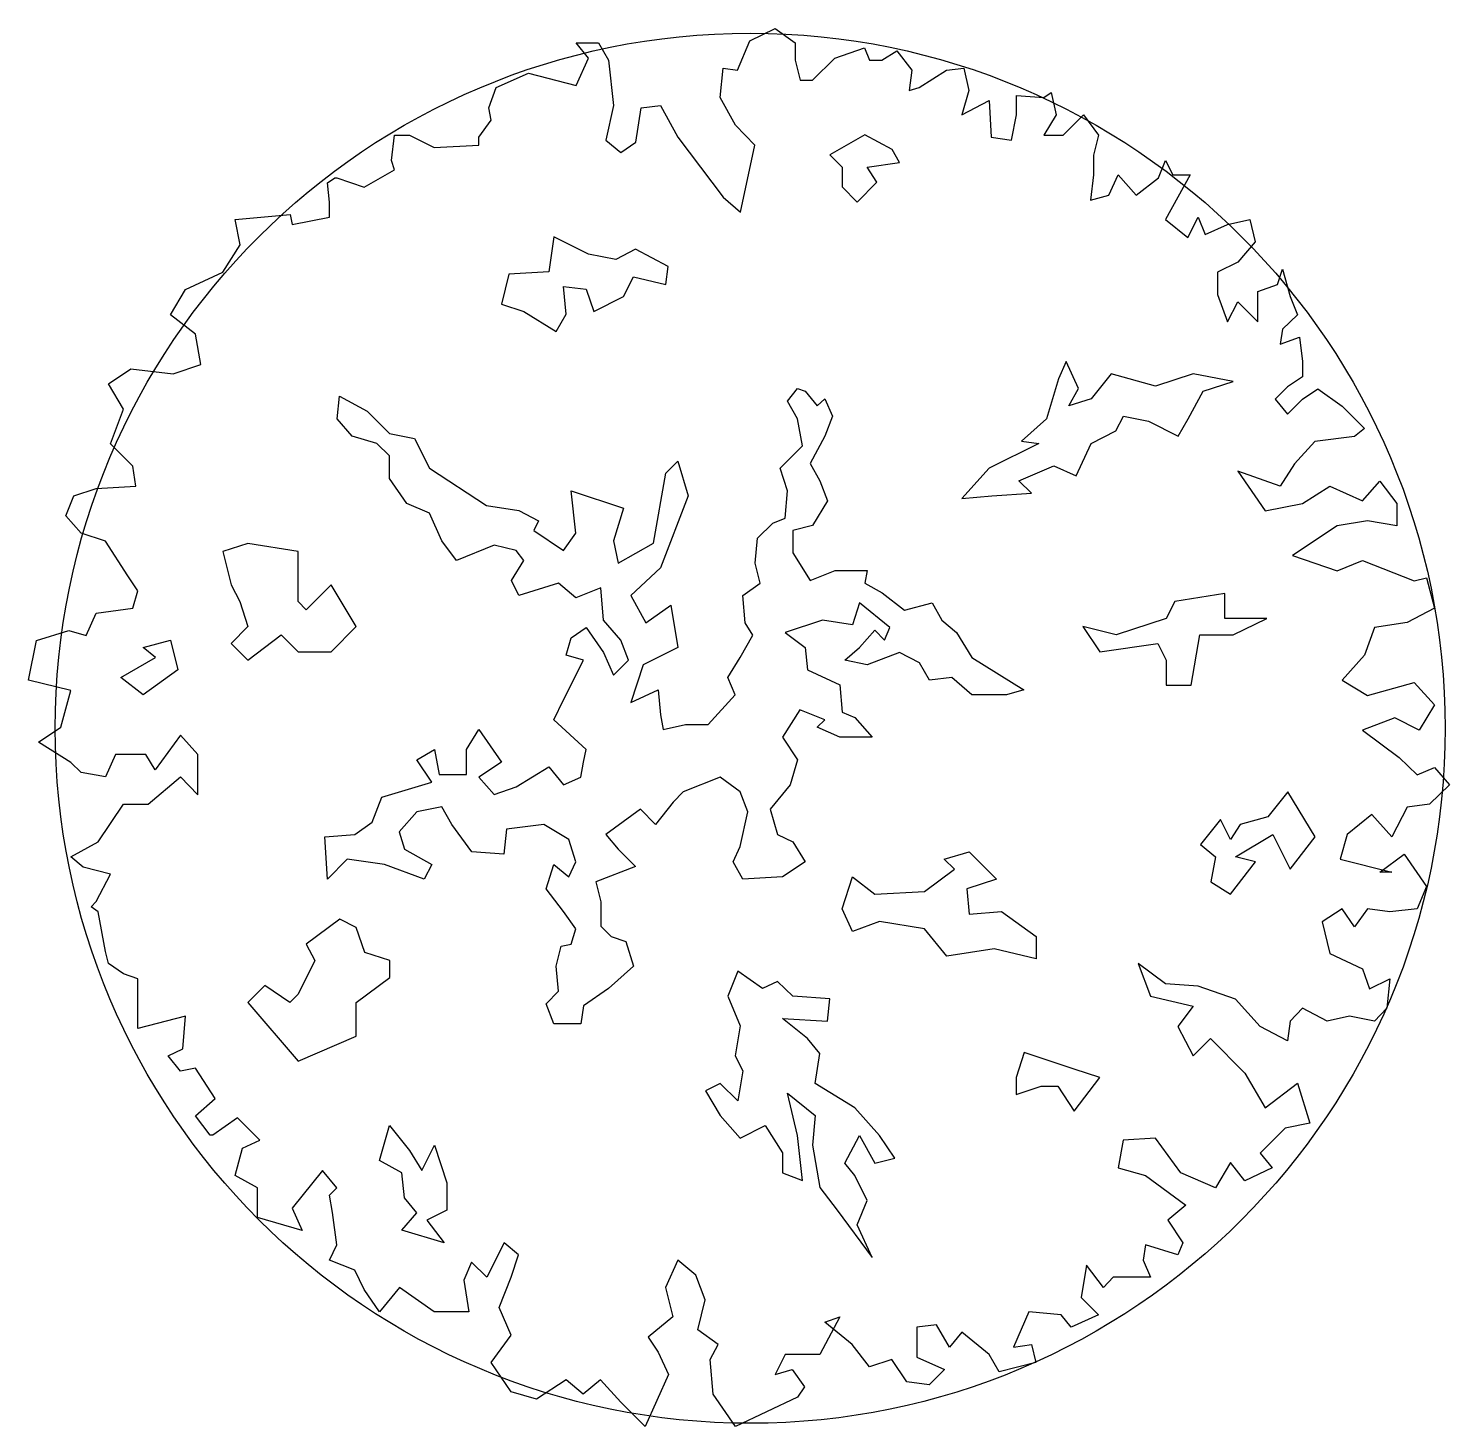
# Model space of a CAD drawing. Header units: millimetres. Extents: x 309.21 to 311.26, y 2554.54 to 2556.55.
import ezdxf

# ---------------------------------------------------------------- set-up
doc = ezdxf.new("R2010")
doc.units = ezdxf.units.MM
doc.header["$LTSCALE"] = 10
doc.layers.add('Vegetais', color=94, linetype='Continuous')

msp = doc.modelspace()

# ---------------------------------------------------------------- linework, layer by layer
at = {"layer": 'Vegetais'}
for points in [[(310.2315, 2556.4927), (310.2491, 2556.5352), (310.2854, 2556.5529), (310.3145, 2556.5321), (310.3145, 2556.5072), (310.3217, 2556.4782), (310.3394, 2556.4782), (310.3715, 2556.5103), (310.414, 2556.5249), (310.4213, 2556.5072), (310.4389, 2556.5072), (310.4607, 2556.5207), (310.4825, 2556.4927), (310.4783, 2556.4636), (310.4928, 2556.4678), (310.5322, 2556.4927), (310.5571, 2556.4958), (310.5644, 2556.4636), (310.554, 2556.4284), (310.5934, 2556.4491), (310.5965, 2556.3962), (310.6256, 2556.3921), (310.6328, 2556.4284), (310.6328, 2556.4564), (310.6722, 2556.4533), (310.6826, 2556.4605), (310.6899, 2556.4284), (310.6722, 2556.3993), (310.7002, 2556.3993), (310.7293, 2556.4284), (310.751, 2556.3993), (310.7438, 2556.3703), (310.7438, 2556.3423), (310.7396, 2556.306), (310.7656, 2556.3132), (310.779, 2556.3423), (310.805, 2556.3132), (310.8371, 2556.3381), (310.8475, 2556.363), (310.8578, 2556.3423), (310.8827, 2556.3423), (310.8651, 2556.3101), (310.8475, 2556.278), (310.8796, 2556.252), (310.8941, 2556.2811), (310.9045, 2556.2562), (310.9367, 2556.2707), (310.9688, 2556.278), (310.9761, 2556.2458), (310.9512, 2556.2167), (310.9221, 2556.2022), (310.9221, 2556.1701), (310.9367, 2556.1306), (310.9512, 2556.1597), (310.9802, 2556.1306), (310.9802, 2556.1742), (311.0082, 2556.1846), (311.0155, 2556.2064), (311.0269, 2556.167), (311.0372, 2556.141), (311.0155, 2556.1203), (311.0124, 2556.0985), (311.0403, 2556.1089), (311.0445, 2556.0736), (311.0445, 2556.0518), (311.0227, 2556.0373), (311.0051, 2556.0196), (311.0227, 2555.9979), (311.0445, 2556.0196), (311.0663, 2556.0342), (311.1015, 2556.0093), (311.1337, 2555.9771), (311.1192, 2555.9657), (311.0621, 2555.9584), (311.0331, 2555.9263), (311.0124, 2555.8941), (310.9512, 2555.9159), (310.9906, 2555.8589), (311.0445, 2555.8692), (311.0839, 2555.8941), (311.1306, 2555.8734), (311.1555, 2555.9014), (311.1803, 2555.8692), (311.1803, 2555.8371), (311.1378, 2555.8443), (311.0943, 2555.8371), (311.03, 2555.7945), (311.0943, 2555.7727), (311.1306, 2555.7873), (311.2052, 2555.7582), (311.2229, 2555.7624), (311.2343, 2555.7188), (311.1949, 2555.6981), (311.1482, 2555.6908), (311.1337, 2555.6514), (311.1015, 2555.6151), (311.1378, 2555.5933), (311.2052, 2555.612), (311.2343, 2555.5798), (311.2125, 2555.5435), (311.1772, 2555.5611), (311.1306, 2555.5435)], [(311.1306, 2555.5435), (311.1834, 2555.5041), (311.2094, 2555.4792), (311.2343, 2555.4895), (311.256, 2555.4646), (311.227, 2555.4366), (311.1949, 2555.4325), (311.1731, 2555.39), (311.144, 2555.4221), (311.1088, 2555.3931), (311.0984, 2555.3578), (311.1731, 2555.3391), (311.1555, 2555.3391), (311.1907, 2555.3651), (311.2229, 2555.3184), (311.2094, 2555.2862), (311.17, 2555.2821), (311.1378, 2555.2862), (311.1192, 2555.2603), (311.1015, 2555.2862), (311.0725, 2555.2675), (311.0839, 2555.2219), (311.1306, 2555.2001), (311.1409, 2555.1711), (311.17, 2555.1856), (311.1658, 2555.1431), (311.1482, 2555.1244), (311.1119, 2555.1316), (311.0798, 2555.1244), (311.0445, 2555.1431), (311.0269, 2555.1244), (311.0227, 2555.0964), (310.9833, 2555.1171), (310.9481, 2555.1565), (310.8941, 2555.1752), (310.8475, 2555.1783), (310.8081, 2555.2074), (310.8257, 2555.1607), (310.8869, 2555.1462), (310.8651, 2555.1171), (310.8869, 2555.0746), (310.9118, 2555.0995), (310.9615, 2555.0497), (310.9906, 2554.9999), (311.0372, 2555.0352), (311.0549, 2554.9781), (311.0196, 2554.9708), (310.9833, 2554.9345), (311.0009, 2554.9138), (310.9615, 2554.8951), (310.9408, 2554.9211), (310.919, 2554.8847), (310.8692, 2554.9065), (310.833, 2554.9563), (310.7863, 2554.9532), (310.779, 2554.9138), (310.8184, 2554.9024), (310.8765, 2554.8598), (310.8506, 2554.8381), (310.8724, 2554.8059), (310.8651, 2554.7883), (310.8184, 2554.8028), (310.8153, 2554.781), (310.8257, 2554.7561), (310.8008, 2554.7561), (310.7718, 2554.7561), (310.7583, 2554.7416), (310.7334, 2554.7737), (310.7261, 2554.7271), (310.751, 2554.7022), (310.7116, 2554.6845), (310.6971, 2554.7022), (310.6505, 2554.7063), (310.6287, 2554.6555), (310.6546, 2554.6596), (310.6608, 2554.6337), (310.6079, 2554.6202), (310.5934, 2554.6451), (310.554, 2554.6773), (310.5364, 2554.6555), (310.5177, 2554.6876), (310.4897, 2554.6845), (310.4897, 2554.641), (310.5291, 2554.6233), (310.5073, 2554.6015), (310.4752, 2554.6057), (310.4534, 2554.6378), (310.4213, 2554.6275), (310.3964, 2554.6596), (310.357, 2554.6918), (310.3788, 2554.6991), (310.3497, 2554.6451), (310.3, 2554.6451), (310.2854, 2554.6161), (310.3103, 2554.6233), (310.328, 2554.5984), (310.3176, 2554.5839), (310.2284, 2554.5414), (310.1963, 2554.5881), (310.1921, 2554.6378), (310.2035, 2554.6596), (310.1745, 2554.6804), (310.1849, 2554.7239), (310.1714, 2554.7592), (310.1454, 2554.781), (310.1278, 2554.7416), (310.1382, 2554.6991), (310.1029, 2554.67), (310.1175, 2554.6482), (310.132, 2554.6161), (310.0988, 2554.5414), (310.0635, 2554.5766), (310.0345, 2554.6088), (310.0096, 2554.5881), (309.9847, 2554.6088), (309.9422, 2554.5808), (309.9059, 2554.5912), (309.8769, 2554.6337), (309.9059, 2554.6731), (309.8883, 2554.7125), (309.9059, 2554.7561), (309.9163, 2554.7883), (309.8955, 2554.8059), (309.8707, 2554.7561), (309.8489, 2554.7779), (309.8375, 2554.752), (309.8447, 2554.7063), (309.795, 2554.7063), (309.7452, 2554.7416), (309.7161, 2554.7063), (309.6944, 2554.7385), (309.6809, 2554.7665), (309.6446, 2554.781), (309.655, 2554.8028), (309.6487, 2554.8495), (309.6446, 2554.8744), (309.655, 2554.8847), (309.6342, 2554.9096), (309.5907, 2554.8557), (309.6052, 2554.8235), (309.5409, 2554.8422), (309.5409, 2554.8847), (309.5088, 2554.9024), (309.5191, 2554.9418), (309.544, 2554.9532), (309.5119, 2554.9854), (309.4766, 2554.9605), (309.4725, 2554.9605), (309.4517, 2554.9885), (309.4797, 2555.0134), (309.4517, 2555.057), (309.4299, 2555.0528), (309.4123, 2555.0746), (309.4331, 2555.085), (309.4372, 2555.1316), (309.3688, 2555.114), (309.3688, 2555.1493), (309.3688, 2555.1856), (309.348, 2555.1928), (309.3262, 2555.2074), (309.3221, 2555.225), (309.3117, 2555.2821), (309.3014, 2555.2893), (309.3086, 2555.2966), (309.3294, 2555.336), (309.29, 2555.3464), (309.2723, 2555.3609), (309.3117, 2555.3827), (309.348, 2555.4366), (309.3833, 2555.4366), (309.4299, 2555.4761), (309.4548, 2555.4501), (309.4548, 2555.5082), (309.4299, 2555.5362), (309.3937, 2555.4864), (309.3802, 2555.5082), (309.3366, 2555.5082), (309.3221, 2555.4761), (309.2868, 2555.4823), (309.2723, 2555.4968), (309.2257, 2555.5258), (309.2578, 2555.5476), (309.2723, 2555.6005), (309.2111, 2555.6151), (309.2226, 2555.6721), (309.2692, 2555.6866), (309.2941, 2555.6794), (309.3086, 2555.7115), (309.3615, 2555.7188), (309.3688, 2555.7437), (309.3542, 2555.7655), (309.3221, 2555.8153), (309.2868, 2555.8267), (309.2651, 2555.8516), (309.2765, 2555.8806), (309.3086, 2555.891), (309.3657, 2555.8941), (309.3615, 2555.9232), (309.3294, 2555.9553), (309.348, 2556.0051), (309.3262, 2556.0414), (309.3584, 2556.0632), (309.4196, 2556.056), (309.459, 2556.0694), (309.4517, 2556.113), (309.4154, 2556.141), (309.4372, 2556.1773), (309.4911, 2556.2022), (309.516, 2556.2416), (309.5088, 2556.278), (309.5876, 2556.2852), (309.5907, 2556.2707), (309.6446, 2556.2811), (309.6446, 2556.3029), (309.6415, 2556.3309), (309.6519, 2556.3381), (309.655, 2556.3381), (309.6944, 2556.3246), (309.7379, 2556.3495), (309.7338, 2556.363), (309.7379, 2556.3993), (309.7597, 2556.3993), (309.795, 2556.3817), (309.8592, 2556.3848), (309.8592, 2556.3962), (309.8769, 2556.4211), (309.8738, 2556.4388), (309.8841, 2556.4678), (309.9308, 2556.4885), (309.9992, 2556.4709), (310.0169, 2556.5103), (309.9992, 2556.5321), (310.0314, 2556.5321), (310.0459, 2556.5072), (310.0532, 2556.4419), (310.0418, 2556.3921), (310.0635, 2556.3744), (310.0853, 2556.389), (310.0926, 2556.4388), (310.1206, 2556.4419), (310.1454, 2556.3962), (310.2108, 2556.3101), (310.2357, 2556.2883), (310.2564, 2556.3848), (310.2284, 2556.4139), (310.2066, 2556.4533), (310.2108, 2556.4958), (310.2315, 2556.4927)]]:
    msp.add_lwpolyline(points, dxfattribs=at)
for points in [[(310.4145, 2556.3998), (310.3645, 2556.3712), (310.3822, 2556.3535), (310.3822, 2556.3248), (310.4035, 2556.3029), (310.4321, 2556.3316), (310.4181, 2556.3535), (310.4644, 2556.3602), (310.4541, 2556.3785)], [(310.0562, 2556.2206), (310.0172, 2556.2279), (309.9672, 2556.2529), (309.9599, 2556.2029), (309.9026, 2556.1993), (309.8917, 2556.156), (309.924, 2556.1456), (309.9703, 2556.117), (309.9849, 2556.142), (309.9812, 2556.1816), (310.0135, 2556.1779), (310.0245, 2556.1456), (310.0672, 2556.167), (310.0818, 2556.1956), (310.1281, 2556.1846), (310.1317, 2556.2102), (310.0848, 2556.2352)], [(310.8331, 2556.0384), (310.7691, 2556.056), (310.7405, 2556.0201), (310.7082, 2556.0097), (310.7222, 2556.0347), (310.7045, 2556.0737), (310.6935, 2556.0487), (310.6759, 2555.9914), (310.6399, 2555.9591), (310.6649, 2555.9555), (310.5936, 2555.9201), (310.554, 2555.8768), (310.5973, 2555.8805), (310.6545, 2555.8841), (310.6363, 2555.9018), (310.6868, 2555.9238), (310.7185, 2555.9091), (310.7405, 2555.9555), (310.7758, 2555.9737), (310.7868, 2555.9951), (310.8227, 2555.9878), (310.8654, 2555.9664), (310.88, 2555.9914), (310.9013, 2556.031), (310.9446, 2556.0451), (310.8873, 2556.056)], [(310.1567, 2555.5513), (310.189, 2555.5513), (310.228, 2555.594), (310.2177, 2555.619), (310.2353, 2555.6476), (310.2536, 2555.6799), (310.2426, 2555.6976), (310.239, 2555.7372), (310.264, 2555.7549), (310.2567, 2555.7836), (310.2603, 2555.8195), (310.2823, 2555.8409), (310.2999, 2555.8482), (310.3036, 2555.8878), (310.2926, 2555.9201), (310.3249, 2555.9524), (310.3176, 2555.9914), (310.3036, 2556.0164), (310.3176, 2556.0347), (310.3286, 2556.031), (310.3462, 2556.0097), (310.3572, 2556.0201), (310.3682, 2555.9951), (310.3572, 2555.9664), (310.3359, 2555.9268), (310.3499, 2555.9018), (310.3609, 2555.8732), (310.3395, 2555.8378), (310.3109, 2555.8305), (310.3109, 2555.7982), (310.3359, 2555.7586), (310.3718, 2555.7732), (310.4181, 2555.7732), (310.4145, 2555.7549), (310.4395, 2555.7409), (310.4717, 2555.7159), (310.5114, 2555.7263), (310.5254, 2555.7013), (310.5467, 2555.6836), (310.5686, 2555.6476), (310.6436, 2555.6013), (310.6186, 2555.594), (310.5686, 2555.594), (310.54, 2555.619), (310.5077, 2555.6153), (310.4931, 2555.6403), (310.4644, 2555.6549), (310.4181, 2555.6373), (310.3858, 2555.644), (310.4072, 2555.6623), (310.4291, 2555.6872), (310.4431, 2555.6726), (310.4504, 2555.6909), (310.4072, 2555.7263), (310.3968, 2555.6946), (310.3535, 2555.7013), (310.2999, 2555.6836), (310.3286, 2555.6623), (310.3322, 2555.6299), (310.3785, 2555.6086), (310.3822, 2555.569), (310.4005, 2555.5617), (310.4254, 2555.533), (310.3785, 2555.533), (310.3462, 2555.5477), (310.3572, 2555.558), (310.3212, 2555.5726), (310.2963, 2555.533), (310.3176, 2555.5007), (310.3072, 2555.4648), (310.2786, 2555.4294), (310.289, 2555.3934), (310.3109, 2555.3825), (310.3286, 2555.3538), (310.2963, 2555.3325), (310.239, 2555.3288), (310.225, 2555.3538), (310.2353, 2555.3758), (310.2463, 2555.4257), (310.2353, 2555.4544), (310.2067, 2555.4757), (310.1531, 2555.4544), (310.1391, 2555.4398), (310.1135, 2555.4075), (310.0921, 2555.4294), (310.0422, 2555.3934), (310.0599, 2555.3721), (310.0848, 2555.3471), (310.0276, 2555.3252), (310.0349, 2555.2965), (310.0349, 2555.2612), (310.0495, 2555.2465), (310.0708, 2555.2392), (310.0818, 2555.2039), (310.0458, 2555.1716), (310.0099, 2555.1466), (310.0062, 2555.121), (309.9672, 2555.121), (309.9563, 2555.1496), (309.9739, 2555.1679), (309.9703, 2555.2039), (309.9776, 2555.2325), (309.9922, 2555.2356), (309.9989, 2555.2575), (309.9812, 2555.2825), (309.9563, 2555.3148), (309.9672, 2555.3502), (309.9886, 2555.3325), (309.9989, 2555.3538), (309.9886, 2555.3861), (309.9526, 2555.4075), (309.899, 2555.4007), (309.8953, 2555.3648), (309.849, 2555.3684), (309.8204, 2555.4075), (309.8058, 2555.4331), (309.7698, 2555.4257), (309.7448, 2555.3971), (309.7521, 2555.3721), (309.7918, 2555.3502), (309.7808, 2555.3288), (309.7235, 2555.3502), (309.6699, 2555.3575), (309.6413, 2555.3288), (309.6376, 2555.3898), (309.6809, 2555.3934), (309.7058, 2555.4111), (309.7199, 2555.4471), (309.7918, 2555.4684), (309.7698, 2555.5007), (309.7954, 2555.5153), (309.8021, 2555.4794), (309.8417, 2555.4794), (309.8417, 2555.5153), (309.8594, 2555.544), (309.8917, 2555.4971), (309.8594, 2555.4757), (309.8813, 2555.4507), (309.913, 2555.4617), (309.9599, 2555.4904), (309.9812, 2555.4648), (310.0062, 2555.4757), (310.0099, 2555.4971), (310.0135, 2555.5153), (309.9672, 2555.558), (309.9812, 2555.5867), (310.0099, 2555.644), (309.9849, 2555.6513), (309.9922, 2555.6763), (310.0135, 2555.6909), (310.0385, 2555.6549), (310.0531, 2555.6226), (310.0745, 2555.644), (310.0635, 2555.6726), (310.0385, 2555.7013), (310.0349, 2555.7482), (309.9989, 2555.7336), (309.9739, 2555.7549), (309.9167, 2555.7372), (309.9063, 2555.7586), (309.924, 2555.7872), (309.913, 2555.8018), (309.8813, 2555.8092), (309.8271, 2555.7872), (309.8058, 2555.8159), (309.7881, 2555.8555), (309.7558, 2555.8695), (309.7308, 2555.9055), (309.7308, 2555.9378), (309.7125, 2555.9555), (309.6772, 2555.9664), (309.6553, 2555.9914), (309.6589, 2556.0237), (309.6985, 2556.0024), (309.7308, 2555.9701), (309.7668, 2555.9628), (309.7881, 2555.9201), (309.8704, 2555.8665), (309.9167, 2555.8591), (309.9453, 2555.8445), (309.9386, 2555.8305), (309.9812, 2555.8018), (309.9989, 2555.8268), (309.9922, 2555.8878), (310.0672, 2555.8628), (310.0531, 2555.8159), (310.0599, 2555.7836), (310.1104, 2555.8122), (310.1281, 2555.9128), (310.1458, 2555.9305), (310.1604, 2555.8805), (310.1208, 2555.7768), (310.0781, 2555.7372), (310.0995, 2555.6976), (310.1354, 2555.7232), (310.1458, 2555.6623), (310.0958, 2555.6373), (310.0781, 2555.583), (310.1171, 2555.6013), (310.1208, 2555.5653), (310.1244, 2555.544)], [(309.6469, 2555.6558), (309.6829, 2555.6924), (309.6469, 2555.7522), (309.6109, 2555.7162), (309.5994, 2555.7284), (309.5994, 2555.8004), (309.5268, 2555.8119), (309.4908, 2555.8004), (309.503, 2555.7522), (309.5152, 2555.7284), (309.5268, 2555.6924), (309.503, 2555.668), (309.5268, 2555.6442), (309.5749, 2555.6802), (309.5994, 2555.6558)], [(310.9326, 2555.704), (310.9326, 2555.7399), (310.8606, 2555.7284), (310.8484, 2555.704), (310.7765, 2555.6802), (310.7283, 2555.6924), (310.7527, 2555.6558), (310.8362, 2555.668), (310.8484, 2555.6442), (310.8484, 2555.6082), (310.8844, 2555.6082), (310.8966, 2555.6802), (310.9448, 2555.6802), (310.993, 2555.704)], [(309.3439, 2555.619), (309.3939, 2555.6476), (309.3762, 2555.6623), (309.4158, 2555.6726), (309.4262, 2555.6299), (309.3762, 2555.594)], [(310.9945, 2555.4184), (310.9549, 2555.4075), (310.9409, 2555.3861), (310.9263, 2555.4148), (310.8977, 2555.3788), (310.919, 2555.3611), (310.9123, 2555.3252), (310.9409, 2555.3075), (310.9769, 2555.3538), (310.9482, 2555.3611), (311.0019, 2555.3934), (311.0268, 2555.3434), (311.0628, 2555.3898), (311.0232, 2555.4544)], [(310.3968, 2555.3325), (310.4291, 2555.3075), (310.5004, 2555.3111), (310.5436, 2555.3434), (310.529, 2555.3575), (310.565, 2555.3684), (310.604, 2555.3288), (310.5613, 2555.3148), (310.565, 2555.2788), (310.6113, 2555.2825), (310.6612, 2555.2465), (310.6612, 2555.2142), (310.6009, 2555.2288), (310.5327, 2555.2179), (310.5004, 2555.2575), (310.4358, 2555.2679), (310.3968, 2555.2538), (310.3822, 2555.2861)], [(309.6829, 2555.2593), (309.6591, 2555.2715), (309.6109, 2555.2356), (309.6231, 2555.2118), (309.5994, 2555.1636), (309.5872, 2555.1514), (309.5512, 2555.1758), (309.5268, 2555.1514), (309.5994, 2555.0672), (309.6829, 2555.1032), (309.6829, 2555.1514), (309.7311, 2555.1874), (309.7311, 2555.2118), (309.6951, 2555.2233)], [(310.4254, 2554.7845), (310.4035, 2554.8314), (310.4181, 2554.8668), (310.4005, 2554.9027), (310.3858, 2554.9204), (310.4072, 2554.96), (310.4291, 2554.9204), (310.4577, 2554.9277), (310.4358, 2554.96), (310.4005, 2554.9997), (310.3432, 2555.035), (310.3499, 2555.0783), (310.3322, 2555.0996), (310.2963, 2555.1283), (310.3609, 2555.1246), (310.3645, 2555.1569), (310.3109, 2555.1606), (310.289, 2555.1819), (310.2676, 2555.1716), (310.2317, 2555.1965), (310.2177, 2555.1606), (310.2353, 2555.1179), (310.228, 2555.0746), (310.239, 2555.0533), (310.2317, 2555.01), (310.2067, 2555.035), (310.1854, 2555.0246), (310.2067, 2554.9887), (310.2353, 2554.9564), (310.2713, 2554.9747), (310.2963, 2554.935), (310.2963, 2554.9064), (310.3249, 2554.8954), (310.3176, 2554.96), (310.3036, 2555.021), (310.3432, 2554.9887), (310.3395, 2554.946), (310.3499, 2554.8851), (310.3749, 2554.8527)], [(310.7527, 2555.0434), (310.7161, 2555.0557), (310.6441, 2555.0794), (310.6326, 2555.0434), (310.6326, 2555.019), (310.6685, 2555.0312), (310.6923, 2555.0312), (310.7161, 2554.9952)], [(309.7485, 2554.8241), (309.7698, 2554.8491), (309.7521, 2554.8704), (309.7485, 2554.9064), (309.7162, 2554.9241), (309.7308, 2554.9747), (309.7595, 2554.9387), (309.7771, 2554.91), (309.7954, 2554.946), (309.8131, 2554.8918), (309.8131, 2554.8527), (309.7844, 2554.8381), (309.8094, 2554.8058)]]:
    msp.add_lwpolyline(points, close=True, dxfattribs=at)
msp.add_circle((310.2497, 2555.5461), 1, dxfattribs=at)

doc.saveas('drawing.dxf')
